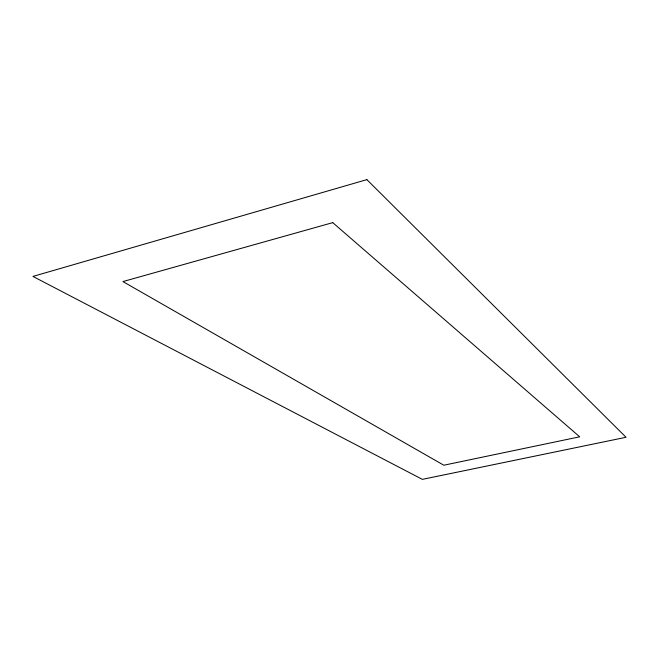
<?xml version="1.0" encoding="UTF-8"?>
<svg xmlns="http://www.w3.org/2000/svg" width="659" height="659" viewBox="0 0 659 659"><rect width="100%" height="100%" fill="white"/><g stroke="black" fill="none" stroke-linecap="round" stroke-linejoin="round"><path stroke-width="0.99" d="M366.865 179.635L32.95 276.426L422.345 479.365L626.05 437.279L366.865 179.635M332.746 222.635L122.92 281.574L443.82 465.221L579.689 436.81L332.746 222.635"/></g></svg>
